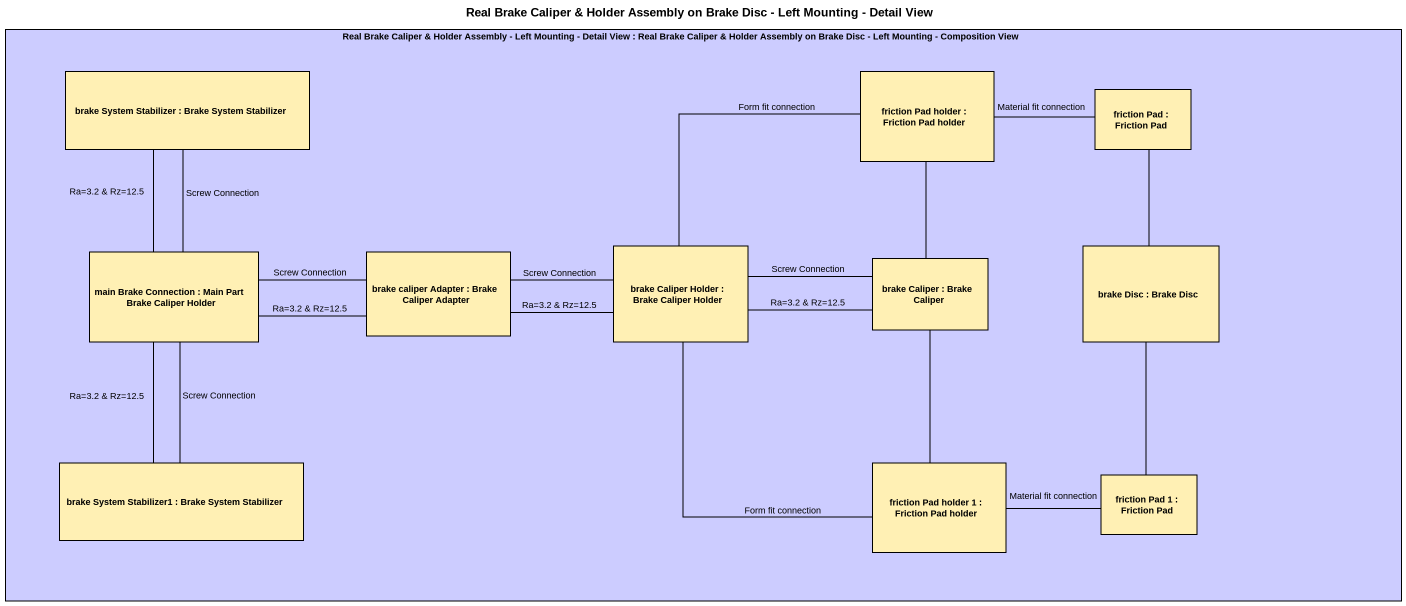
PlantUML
@startuml
title Real Brake Caliper & Holder Assembly on Brake Disc - Left Mounting - Detail View
rectangle "Real Brake Caliper & Holder Assembly - Left Mounting - Detail View : Real Brake Caliper & Holder Assembly on Brake Disc - Left Mounting - Composition View" as Real_Brake_Caliper_Holder #CCCCFF {
  rectangle "brake System Stabilizer : Brake System Stabilizer" as brake_System_Stabilizer #FFF0B4
  rectangle "friction Pad holder : Friction Pad holder" as friction_Pad_holder #FFF0B4
  rectangle "friction Pad : Friction Pad" as friction_Pad #FFF0B4
  rectangle "brake Caliper Holder : Brake Caliper Holder" as brake_Caliper_Holder #FFF0B4
  rectangle "brake Disc : Brake Disc" as brake_Disc #FFF0B4
  rectangle "main Brake Connection : Main Part Brake Caliper Holder" as main_Brake_Connection #FFF0B4
  rectangle "brake caliper Adapter : Brake Caliper Adapter" as brake_caliper_Adapter #FFF0B4
  rectangle "brake Caliper : Brake Caliper" as brake_Caliper #FFF0B4
  rectangle "brake System Stabilizer1 : Brake System Stabilizer" as brake_System_Stabilizer1 #FFF0B4
  rectangle "friction Pad holder 1 : Friction Pad holder" as friction_Pad_holder_1 #FFF0B4
  rectangle "friction Pad 1 : Friction Pad" as friction_Pad_1 #FFF0B4
}
brake_System_Stabilizer -- main_Brake_Connection : Ra=3.2 & Rz=12.5
friction_Pad_holder -right- friction_Pad : Material fit connection
friction_Pad -- brake_Disc
brake_Caliper_Holder -up- friction_Pad_holder : Form fit connection
brake_Caliper_Holder -right- brake_Caliper : Screw Connection
brake_Caliper_Holder -right- brake_Caliper : Ra=3.2 & Rz=12.5
brake_Caliper_Holder -- friction_Pad_holder_1 : Form fit connection
main_Brake_Connection -up- brake_System_Stabilizer : Screw Connection
main_Brake_Connection -right- brake_caliper_Adapter : Screw Connection
main_Brake_Connection -right- brake_caliper_Adapter : Ra=3.2 & Rz=12.5
main_Brake_Connection -- brake_System_Stabilizer1 : Screw Connection
main_Brake_Connection -- brake_System_Stabilizer1 : Ra=3.2 & Rz=12.5
brake_caliper_Adapter -right- brake_Caliper_Holder : Screw Connection
brake_caliper_Adapter -right- brake_Caliper_Holder : Ra=3.2 & Rz=12.5
brake_Caliper -up- friction_Pad_holder
brake_Caliper -- friction_Pad_holder_1
friction_Pad_holder_1 -right- friction_Pad_1 : Material fit connection
friction_Pad_1 -up- brake_Disc
@enduml
